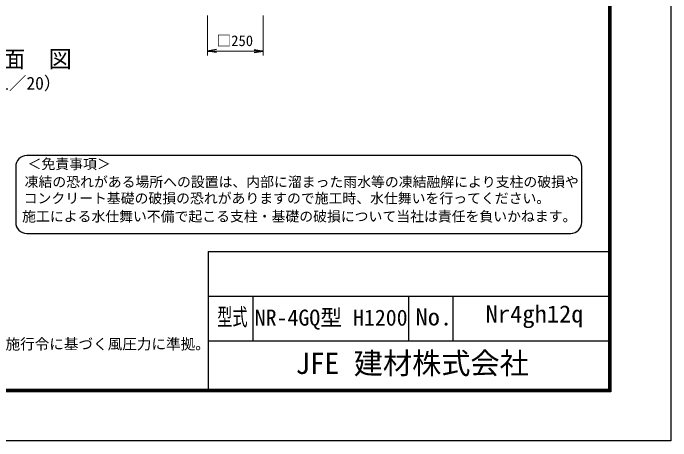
# Model space of a CAD drawing. Units: millimetres, scale not verified. Extents: x -4200 to 4200, y -2970 to 2970.
# Drawn here: x 1243 to 4200, y -2970 to -1049 of the extents above; entities that cross this region are included whole.
import ezdxf
from ezdxf.enums import TextEntityAlignment as Align

# ---------------------------------------------------------------- set-up
doc = ezdxf.new("R2010")
doc.units = ezdxf.units.MM
doc.header["$LTSCALE"] = 10
for name, color, linetype, lineweight in [('0-0_D-TTL-TXT', 7, 'Continuous', 25), ('0-7_D-STR-DIM', 7, 'Continuous', 13), ('0-C_D-TTL', 7, 'Continuous', 25)]:
    doc.layers.add(name, color=color, linetype=linetype, lineweight=lineweight)
doc.layers.add('0-8_0', color=7, linetype='Continuous')
doc.styles.add('ＭＳ ゴシック', font='')
doc.styles.get('ＭＳ ゴシック').set_extended_font_data('MS Gothic')

# ---------------------------------------------------------------- blocks, each defined once
blk = doc.blocks.new('_Open')
at = {"layer": '0-8_0'}
blk.add_line((-10, 1.667), (0, 0), dxfattribs=at)
blk.add_lwpolyline([(-10, -1.667), (0, 0), (-10, 0)], dxfattribs=at)

msp = doc.modelspace()

# ---------------------------------------------------------------- linework, layer by layer
at = {"layer": '0-0_D-TTL-TXT', "color": 2}
for p, q in [((3749.95, -1688.58), (1304.4, -1688.58)), ((1254.4, -1738.58), (1254.4, -1988.58)), ((3799.95, -1988.58), (3799.95, -1738.58)), ((1304.4, -2038.58), (3749.95, -2038.58))]:
    msp.add_line(p, q, dxfattribs=at)
for centre, start, end in [((1304.4, -1738.58), 90, 180), ((3749.95, -1738.58), 0, 90), ((1304.4, -1988.58), 180, 270), ((3749.95, -1988.58), 270, 0)]:
    msp.add_arc(centre, 50, start, end, dxfattribs=at)
at = {"layer": '0-7_D-STR-DIM'}
for p, q in [((2116.99, -1058.63), (2116.99, -1238.63)), ((2116.99, -1058.63), (2116.99, -1238.63)), ((2366.99, -1058.63), (2366.99, -1238.63)), ((2366.99, -1058.63), (2366.99, -1238.63)), ((2156.99, -1218.63), (2326.99, -1218.63)), ((2156.99, -1218.63), (2326.99, -1218.63))]:
    msp.add_line(p, q, dxfattribs=at)
at = {"layer": '0-C_D-TTL'}
for p, q in [((2120, -2120), (2120, -2740)), ((2120, -2120), (3920, -2120)), ((2120, -2320), (3920, -2320)), ((2320, -2320), (2320, -2520)), ((3020, -2320), (3020, -2520)), ((3220, -2320), (3220, -2520)), ((2120, -2520), (3920, -2520))]:
    msp.add_line(p, q, dxfattribs=at)
at = {"layer": '0-C_D-TTL', "color": 2}
msp.add_lwpolyline([(-4200, 2970), (4200, 2970), (4200, -2970), (-4200, -2970)], close=True, dxfattribs=at)
at = {"layer": '0-C_D-TTL'}
for points in [[(-3930, 2750), (3930, 2750), (3930, -2750), (-3930, -2750)], [(-3927.5, 2747.5), (3927.5, 2747.5), (3927.5, -2747.5), (-3927.5, -2747.5)], [(-3925, 2745), (3925, 2745), (3925, -2745), (-3925, -2745)], [(-3922.5, 2742.5), (3922.5, 2742.5), (3922.5, -2742.5), (-3922.5, -2742.5)], [(-3920, 2740), (3920, 2740), (3920, -2740), (-3920, -2740)]]:
    msp.add_lwpolyline(points, close=True, dxfattribs=at)

# ---------------------------------------------------------------- block references
at = {"layer": '0-7_D-STR-DIM', "xscale": 4, "yscale": 4, "rotation": 180}
msp.add_blockref('_Open', (2116.99, -1218.63), dxfattribs=at)
msp.add_blockref('_Open', (2116.99, -1218.63), dxfattribs=at)
at = {"layer": '0-7_D-STR-DIM', "xscale": 4, "yscale": 4}
msp.add_blockref('_Open', (2366.99, -1218.63), dxfattribs=at)
msp.add_blockref('_Open', (2366.99, -1218.63), dxfattribs=at)

# ---------------------------------------------------------------- texts
at = {"layer": '0-0_D-TTL-TXT', "style": 'ＭＳ ゴシック'}
for s, height, p in [('正\u3000面\u3000図', 76.98, (982.09, -1316.31)), ('正\u3000面\u3000図', 76.98, (982.09, -1316.31)), ('（S=1／20）', 57.7, (1027.57, -1409.5)), ('（S=1／20）', 57.7, (1027.57, -1409.5)), ('＜免責事項＞ \u3000\u3000', 45.67, (1308.1, -1762.76)), ('凍結の恐れがある場所への設置は、内部に溜まった雨水等の凍結融解により支柱の破損や', 45.67, (1294.58, -1843.26)), ('コンクリート基礎の破損の恐れがありますので施工時、水仕舞いを行ってください。', 45.67, (1290.47, -1916.68)), ('施工による水仕舞い不備で起こる支柱・基礎の破損について当社は責任を負いかねます。 ', 45.67, (1283.48, -1998.17)), ('NR-4GQ型 H1200', 72.14, (2329.13, -2474.21)), ('（設計条件）風荷重：昭和57年改正 建築基準法・同施行令に基づく風圧力に準拠。', 48.09, (-332.45, -2573.6)), ('（設計条件）風荷重：昭和57年改正 建築基準法・同施行令に基づく風圧力に準拠。', 48.09, (-332.45, -2573.6)), ('JFE 建材株式会社', 96.19, (2512.38, -2698.5))]:
    msp.add_text(s, height=height, dxfattribs=at).set_placement(p, align=Align.BOTTOM_LEFT)
for s, width, p in [('型式', 0.65, (2160.27, -2474.8)), ('Nr4gh12q', 1.05, (3367.33, -2461.47)), ('No.', 1.05, (3052, -2474.8))]:
    msp.add_text(s, height=76.98, dxfattribs=dict(at, width=width)).set_placement(p, align=Align.BOTTOM_LEFT)
at = {"layer": '0-7_D-STR-DIM', "style": 'ＭＳ ゴシック'}
msp.add_text('□250', height=48.09, dxfattribs=at).set_placement((2157.84, -1210.88), align=Align.BOTTOM_LEFT)
msp.add_text('□250', height=48.09, dxfattribs=at).set_placement((2157.84, -1210.88), align=Align.BOTTOM_LEFT)

doc.saveas('drawing.dxf')
